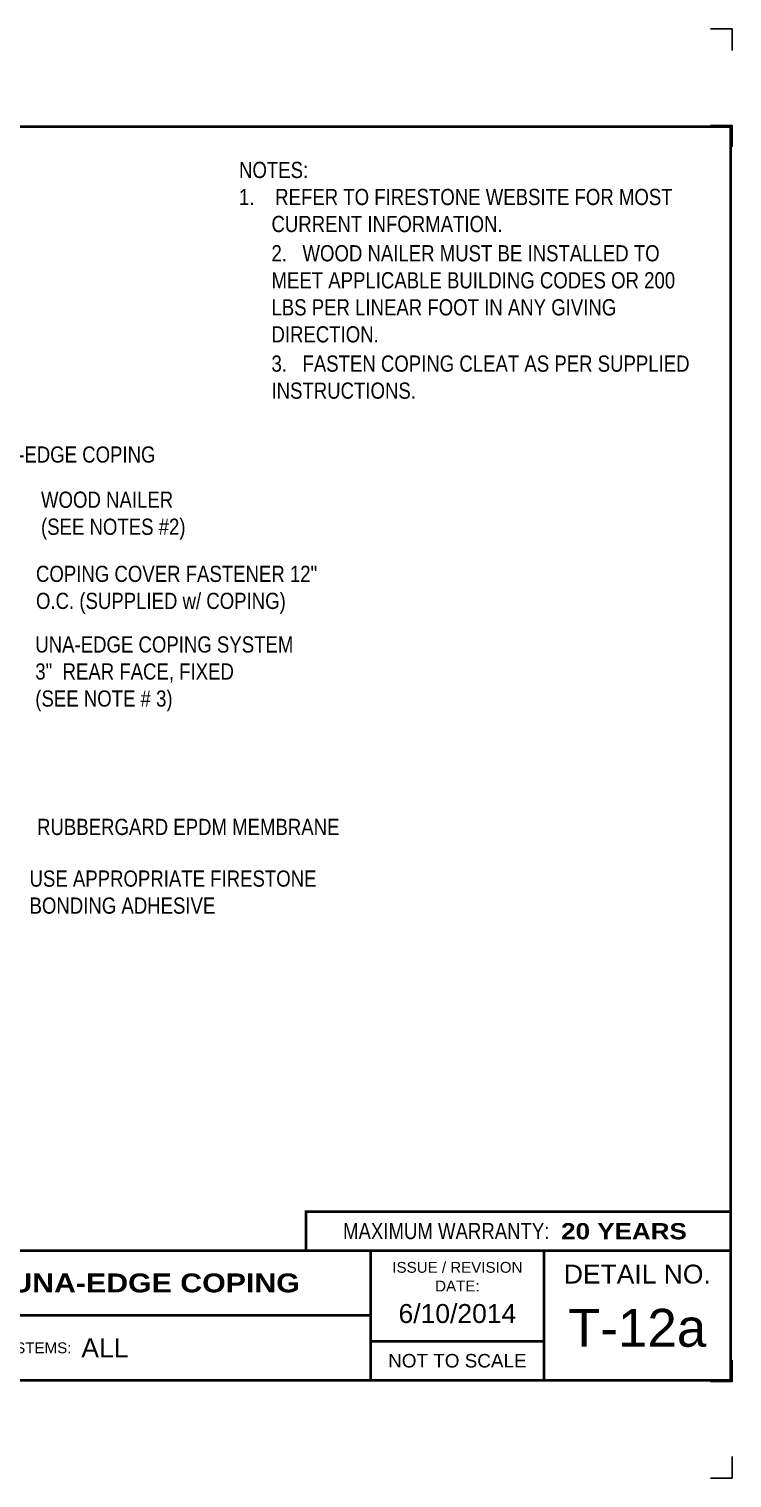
# Model space of a CAD drawing. Header units: inches. Extents: x 299.4 to 319.5, y -77.1 to -60.4.
# Drawn here: x 311.35 to 319.48, y -77.12 to -60.36 of the extents above; entities that cross this region are included whole.
import ezdxf
from ezdxf.enums import TextEntityAlignment as Align

# ---------------------------------------------------------------- set-up
doc = ezdxf.new("R2010")
doc.units = ezdxf.units.IN
doc.header["$MEASUREMENT"] = 0
doc.layers.get('0').update_dxf_attribs({"linetype": 'CONTINUOUS'})
doc.layers.get('DEFPOINTS').update_dxf_attribs({"linetype": 'CONTINUOUS'})
for name, color, linetype in [('FSBP-ANNO-NOTE', 7, 'CONTINUOUS'), ('FSBP-TTLB', 7, 'CONTINUOUS'), ('FSBP-TTLB-BORDER', 7, 'CONTINUOUS'), ('FSBP-TTLB-TEXT', 7, 'CONTINUOUS')]:
    doc.layers.add(name, color=color, linetype=linetype)
doc.styles.add('FSBP_ARIAL', font='arial.ttf')
doc.styles.add('FSBP_ARIAL_BOLD', font='')
doc.styles.add('FSBP_ARIAL_NAR', font='ARIALN.TTF')
doc.styles.get('FSBP_ARIAL_BOLD').set_extended_font_data('Arial Black')

# ---------------------------------------------------------------- blocks, each defined once
blk = doc.blocks.new('TTLB-EPDM_1')
at = {"layer": 'DEFPOINTS', "linetype": 'Continuous', "ltscale": 1.75}
for points in [[(20.016, 13.881), (20.016, 14.131), (19.766, 14.131)], [(20.016, -2.381), (20.016, -2.631), (19.766, -2.631)]]:
    blk.add_lwpolyline(points, dxfattribs=at)
at = {"layer": 'DEFPOINTS', "color": 1}
for points in [[(20.016, 12.766), (20.016, 13.016), (19.766, 13.016)], [(20.016, -1.266), (20.016, -1.516), (19.766, -1.516)]]:
    blk.add_lwpolyline(points, dxfattribs=at)
at = {"layer": 'FSBP-TTLB', "const_width": 0.0312}
blk.add_lwpolyline([(15.09, 0), (20, 0), (20, 0.451), (15.09, 0.451)], close=True, dxfattribs=at)
for points in [[(0, 0), (0, -1.5), (20, -1.5), (20, 0), (0, 0)], [(15.84, 0), (15.84, -1.5)], [(17.841, 0), (17.841, -1.5)], [(20, 0), (20, -1.5)], [(4.825, -0.75), (15.84, -0.75)], [(15.84, -1.049), (17.841, -1.049)]]:
    blk.add_lwpolyline(points, dxfattribs=at)
at = {"layer": 'FSBP-TTLB-BORDER', "const_width": 0.0312}
blk.add_lwpolyline([(20, 0), (20, 13), (0, 13), (0, 0)], dxfattribs=at)
at = {"layer": 'FSBP-TTLB-TEXT', "style": 'FSBP_ARIAL_NAR'}
blk.add_text('MAXIMUM WARRANTY:', height=0.1875, dxfattribs=at).set_placement((17.905, 0.226), align=Align.MIDDLE_RIGHT)
at = {"layer": 'FSBP-TTLB-TEXT', "style": 'FSBP_ARIAL'}
for s, height, p in [('ISSUE / REVISION', 0.125, (16.841, -0.194)), ('DETAIL NO.', 0.2188, (18.921, -0.272)), ('DATE:', 0.125, (16.841, -0.41)), ('NOT TO SCALE', 0.15625, (16.841, -1.274))]:
    blk.add_text(s, height=height, dxfattribs=at).set_placement(p, align=Align.MIDDLE_CENTER)
blk.add_text('ACCEPTABLE SYSTEMS:', height=0.125, dxfattribs=at).set_placement((10.293, -1.125), align=Align.MIDDLE_LEFT)
at = {"layer": 'FSBP-TTLB-TEXT'}
for tag, height, style, p in [('MAXIMUM_WARRANTY', 0.188, 'FSBP_ARIAL_BOLD', (18.04, 0.224)), ('ACCPT_SYSTEMS', 0.219, 'FSBP_ARIAL', (12.494, -1.125))]:
    blk.add_attdef(tag, text='', height=height, dxfattribs=dict(at, style=style)).set_placement(p, align=Align.MIDDLE_LEFT)
for tag, height, style, p in [('DETAIL_DESCP_LINE_1', 0.219, 'FSBP_ARIAL_BOLD', (10.331, -0.374)), ('ISSUE_REV_DATE', 0.219, 'FSBP_ARIAL', (16.841, -0.728)), ('DETAIL_NUMBER', 0.438, 'FSBP_ARIAL', (18.919, -0.893))]:
    blk.add_attdef(tag, text='', height=height, dxfattribs=dict(at, style=style)).set_placement(p, align=Align.MIDDLE_CENTER)

msp = doc.modelspace()

# ---------------------------------------------------------------- block references
msp.add_blockref('TTLB-EPDM_1', (299.4627, -74.48904)).add_auto_attribs({'DETAIL_DESCP_LINE_1': 'TERMINATION TOP OF WALL WITH UNA-EDGE COPING', 'ACCPT_SYSTEMS': 'ALL', 'ISSUE_REV_DATE': '6/10/2014', 'DETAIL_NUMBER': 'T-12a', 'MAXIMUM_WARRANTY': '20 YEARS'})

# ---------------------------------------------------------------- texts
at = {"layer": 'FSBP-ANNO-NOTE', "style": 'FSBP_ARIAL_NAR'}
for s, p in [('UNA-EDGE COPING', (310.77317, -65.28053)), ('RUBBERGARD EPDM MEMBRANE', (311.44458, -69.58825))]:
    msp.add_text(s, height=0.1875, dxfattribs=at).set_placement(p, align=Align.MIDDLE_LEFT)
at = {"layer": 'FSBP-ANNO-NOTE', "char_height": 0.1875, "attachment_point": 1, "style": 'FSBP_ARIAL_NAR'}
for s, width, heights, insert in [('\\A1;NOTES:\\P\\pi-0.375,l0.375;1.    REFER TO FIRESTONE WEBSITE FOR MOST \\P\\pi0;CURRENT INFORMATION.\\P{\\H0.083333x;\\P\\pi-0.375;}2.   WOOD NAILER MUST BE INSTALLED TO MEET APPLICABLE BUILDING CODES OR 200 LBS PER LINEAR FOOT IN ANY GIVING DIRECTION.\\P{\\H0.083333x;\\P}3.   FASTEN COPING CLEAT AS PER SUPPLIED INSTRUCTIONS.', 5.2198409, [2.84019], (313.77934, -61.89514)), ('WOOD NAILER\\P(SEE NOTES #2)', 2.8485192, [0.63287], (311.48998, -65.70955)), ('COPING COVER FASTENER 12" O.C. (SUPPLIED w/ COPING)', 3.26446, [0.56601], (311.43204, -66.56719)), ('UNA-EDGE COPING SYSTEM  3"  REAR FACE, FIXED  \\P(SEE NOTE # 3)', 3.26446, [1.00496], (311.42405, -67.38412)), ('USE APPROPRIATE FIRESTONE BONDING ADHESIVE', 4.057735, [0.59375], (311.35748, -70.09192))]:
    msp.add_mtext_dynamic_manual_height_columns(s, width=width, gutter_width=5, heights=heights, dxfattribs=dict(at, insert=insert))

doc.saveas('drawing.dxf')
